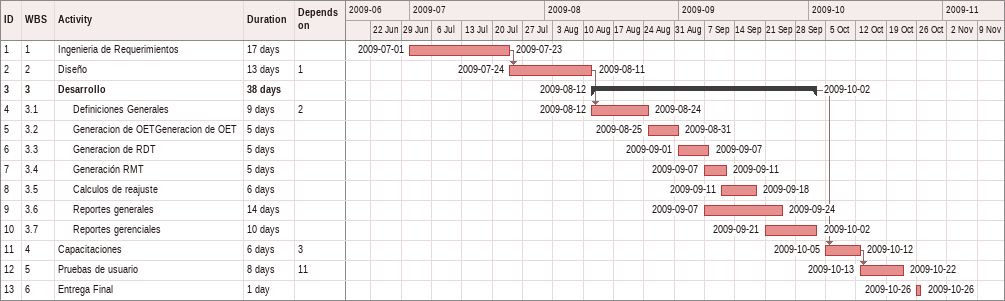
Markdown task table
| ID | WBS | Task | Duration | Start | Finish | Predecessors |
|---|---|---|---|---|---|---|
| 1 | 1 | Ingenieria de Requerimientos | 17d | 2009-07-01 | 2009-07-23 |  |
| 2 | 2 | Diseño | 13d | 2009-07-24 | 2009-08-11 | 1 |
| 3 | 3 | **Desarrollo** | 38d | 2009-08-12 | 2009-10-02 |  |
| 4 | 3.1 | Definiciones Generales | 9d | 2009-08-12 | 2009-08-24 | 2 |
| 5 | 3.2 | Generacion de OETGeneracion de OET | 5d | 2009-08-25 | 2009-08-31 |  |
| 6 | 3.3 | Generacion de RDT | 5d | 2009-09-01 | 2009-09-07 |  |
| 7 | 3.4 | Generación RMT | 5d | 2009-09-07 | 2009-09-11 |  |
| 8 | 3.5 | Calculos de reajuste | 6d | 2009-09-11 | 2009-09-18 |  |
| 9 | 3.6 | Reportes generales | 14d | 2009-09-07 | 2009-09-24 |  |
| 10 | 3.7 | Reportes gerenciales | 10d | 2009-09-21 | 2009-10-02 |  |
| 11 | 4 | Capacitaciones | 6d | 2009-10-05 | 2009-10-12 | 3 |
| 12 | 5 | Pruebas de usuario | 8d | 2009-10-13 | 2009-10-22 | 11 |
| 13 | 6 | Entrega Final | 1d | 2009-10-26 | 2009-10-26 |  |
